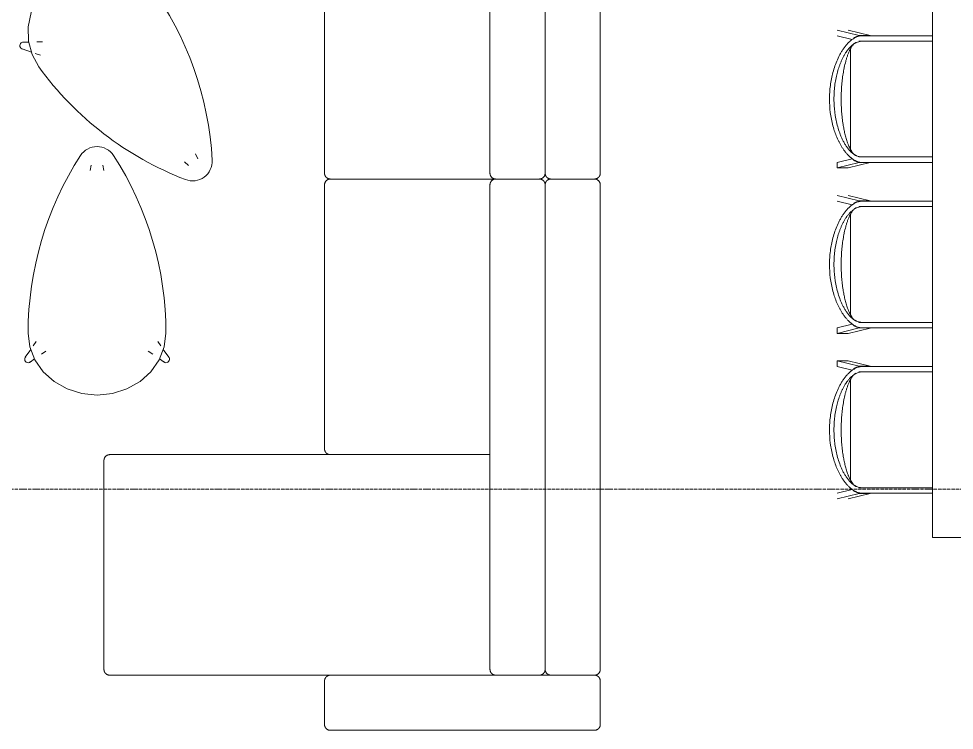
# Model space of a CAD drawing. Header units: millimetres. Extents: x -5016 to 63303, y -6019 to 98943.
# Drawn here: x 41391 to 44784, y 8025 to 10606 of the extents above; entities that cross this region are included whole.
import ezdxf

# ---------------------------------------------------------------- set-up
doc = ezdxf.new("R2010")
doc.units = ezdxf.units.MM
doc.linetypes.add('Осевая 12-2-2', pattern=[16, 12, -2, 0, -2])
for name, color, linetype, lineweight in [('I-FURN', 9, 'Continuous', 13), ('S-GRID', 8, 'Continuous', 13), ('АР_подложка', 8, 'Continuous', 13)]:
    doc.layers.add(name, color=color, linetype=linetype, lineweight=lineweight)

# ---------------------------------------------------------------- blocks, each defined once
blk = doc.blocks.new('INT Стол прямоугольный - INT Стол прямоугольный-1563841-Этаж 1 - Планировка')
at = {"layer": 'I-FURN'}
for p, q in [((1300, 400), (-1300, 400)), ((-1300, 400), (-1300, -400)), ((1300, -400), (1300, 400)), ((-1300, -400), (1300, -400))]:
    blk.add_line(p, q, dxfattribs=at)
blk = doc.blocks.new('INT Стул Wooden - INT Стул Wooden-1563847-Этаж 1 - Планировка')
at = {"layer": 'I-FURN'}
for p, q in [((-230, -160), (-230, 93.8)), ((-210, 93.8), (-210, -163.9)), ((210, -163.9), (210, 93.8)), ((230, 93.8), (230, -160)), ((-230.7, -132.8), (-250, -212.2)), ((-230.7, -132.8), (-230.5, -171.9)), ((230.5, -171.9), (230.7, -132.8)), ((250, -212.2), (230.7, -132.8)), ((-230, -160), (-230, -171.5)), ((-210, -173.4), (-210, -163.9)), ((210, -163.9), (210, -173.4)), ((230, -171.5), (230, -160)), ((-230.5, -171.9), (-250, -252.2)), ((-230, -252.2), (-216.7, -197.7)), ((-182.7, -203.4), (182.7, -203.4)), ((216.7, -197.7), (230, -252.2)), ((250, -252.2), (230.5, -171.9)), ((250, -212.2), (250, -252.2)), ((250, -252.2), (230, -252.2))]:
    blk.add_line(p, q, dxfattribs=at)
for points, knots in [([(230, -160), (229.8, -163.5), (228.9, -170.5), (226.5, -178.8), (224, -185.1), (220.7, -191.2), (216.7, -197.1), (212.9, -201.9), (210.7, -204.6), (207.3, -208.6), (202.9, -212.9), (197.7, -217.7), (192.3, -222.3), (185.3, -227.6), (176.5, -233.6), (167.4, -239.1), (158.1, -244.2), (145.4, -250.5), (128.9, -257.5), (107.7, -264.7), (85, -270.8), (53.1, -277), (20.4, -280.1), (-12.2, -280.1), (-36.7, -278.5), (-61, -275.4), (-85, -270.8), (-108.7, -264.4), (-131.8, -256.4), (-150.4, -248.2), (-164.8, -240.7), (-173.5, -235.5), (-180.2, -231.1), (-185.2, -227.6), (-190.1, -224), (-194.8, -220.2), (-199.3, -216.2), (-203.8, -212.1), (-208, -207.8), (-211.3, -204), (-213.8, -200.8), (-216.2, -197.6), (-219.2, -193.5), (-222.3, -188.3), (-224.9, -183), (-226.9, -177.5), (-229, -170), (-229.8, -164), (-230, -160)], [-1, -1, -1, -1, -0.980978, -0.961957, -0.952446, -0.942935, -0.923913, -0.914402, -0.909647, -0.904891, -0.88587, -0.876359, -0.866848, -0.847826, -0.828804, -0.809783, -0.790761, -0.771739, -0.733696, -0.695652, -0.652174, -0.608696, -0.521739, -0.478261, -0.434783, -0.391304, -0.347826, -0.304348, -0.26087, -0.217391, -0.195652, -0.173913, -0.163043, -0.152174, -0.141304, -0.130435, -0.119565, -0.108696, -0.097826, -0.086957, -0.081522, -0.076087, -0.065217, -0.054348, -0.043478, -0.032609, -0.021739, 0, 0, 0, 0]), ([(-210, -163.9), (-209.7, -167.5), (-208.5, -174.2), (-206, -181.3), (-203.9, -185.8), (-202.3, -188.7), (-199.1, -193.7), (-194.5, -199), (-190.4, -203.3), (-188, -205.7), (-184.2, -209.2), (-179.5, -213), (-174.6, -216.5), (-171.8, -218.5), (-167.5, -221.4), (-160.9, -225.5), (-151.7, -230.5), (-142.4, -235.1), (-132.7, -239.3), (-119.8, -244.3), (-103.2, -249.7), (-82.1, -255.1), (-59.6, -259.4), (-35.8, -262.3), (-12, -263.8), (20, -263.8), (59.7, -260.2), (98.7, -251.5), (125, -242.5), (139.6, -236.4), (148.5, -232.1), (155.5, -228.4), (160.7, -225.6), (165.8, -222.5), (170.7, -219.3), (175.6, -215.8), (180.4, -212.3), (184.2, -209.1), (187.1, -206.5), (189.2, -204.4), (191.3, -202.3), (194, -199.5), (197.3, -195.7), (200.3, -191.8), (202.4, -188.6), (203.8, -186.1), (205, -183.5), (206.5, -180), (208.6, -173.7), (209.6, -167.9), (210, -163.9)], [-1, -1, -1, -1, -0.979167, -0.958333, -0.953125, -0.947917, -0.9375, -0.916667, -0.90625, -0.901042, -0.895833, -0.875, -0.864583, -0.859375, -0.854167, -0.833333, -0.8125, -0.791667, -0.770833, -0.75, -0.708333, -0.666667, -0.619048, -0.571429, -0.52381, -0.47619, -0.380952, -0.285714, -0.238095, -0.214286, -0.190476, -0.178571, -0.166667, -0.154762, -0.142857, -0.130952, -0.119048, -0.107143, -0.10119, -0.095238, -0.089286, -0.083333, -0.071429, -0.059524, -0.053571, -0.047619, -0.041667, -0.035714, -0.02381, 0, 0, 0, 0]), ([(-230, -171.5), (-229.3, -175.1), (-227.8, -180.2), (-224.9, -186.5), (-222.7, -190.2), (-221.2, -192.4), (-220.6, -193.2), (-220.6, -193.3)], [-1, -1, -1, -1, -0.97916667, -0.96875, -0.95833333, -0.953125, -0.95238095, -0.95238095, -0.95238095, -0.95238095]), ([(-201.1, -190.4), (-201.7, -189.7), (-203.3, -187.7), (-204.7, -185.5), (-205.6, -183.9)], [-0.0431279, -0.0431279, -0.0431279, -0.0431279, -0.0375, -0.025, -0.025, -0.025, -0.025]), ([(198.1, -193.7), (197.8, -194), (195.5, -196.1), (190.4, -199.6), (184.5, -202.7), (181, -204.6), (179.8, -205.2), (177.9, -206.2), (173.7, -208.3), (168.4, -210.5), (163, -212.6), (157.7, -214.6), (150.8, -217), (142.5, -219.5), (134.2, -221.8), (125.8, -224), (117.3, -225.9), (106.1, -228.2), (90.2, -231), (69, -233.9), (46.2, -236), (23.1, -237.3), (0.1, -237.7), (-23.1, -237.3), (-46, -236), (-69.2, -233.9), (-88, -231.3), (-103.3, -228.7), (-118.5, -225.7), (-133.1, -222.2), (-146.1, -218.4), (-153.5, -216.1), (-158.9, -214.1), (-164.4, -212.1), (-169.7, -210), (-174.2, -208), (-177.2, -206.6), (-178.9, -205.7), (-180.1, -205.1), (-181.4, -204.4), (-183.1, -203.5), (-186.1, -201.9), (-190.4, -199.5), (-194.3, -196.9), (-196.9, -194.8), (-197.9, -193.9), (-198.2, -193.6)], [-0.9467731, -0.9467731, -0.9467731, -0.9467731, -0.94375, -0.925, -0.90625, -0.9015625, -0.8992187, -0.896875, -0.8875, -0.86875, -0.859375, -0.85, -0.83125, -0.8125, -0.79375, -0.775, -0.75625, -0.7375, -0.7, -0.65, -0.6, -0.55, -0.5, -0.45, -0.4, -0.35, -0.3, -0.275, -0.25, -0.2, -0.175, -0.1625, -0.15, -0.1375, -0.125, -0.1125, -0.10625, -0.103125, -0.1, -0.096875, -0.09375, -0.0875, -0.075, -0.0625, -0.05625, -0.053125, -0.053125, -0.053125, -0.053125]), ([(205.6, -183.8), (204.7, -185.4), (203.3, -187.7), (201.6, -189.8), (201.1, -190.4)], [-0.975298, -0.975298, -0.975298, -0.975298, -0.9625, -0.95685193, -0.95685193, -0.95685193, -0.95685193]), ([(220.6, -193.3), (221.1, -192.5), (222.3, -190.9), (224.3, -187.6), (227.4, -181.5), (229.2, -175.6), (230, -171.5)], [-0.04761905, -0.04761905, -0.04761905, -0.04761905, -0.04166667, -0.03571429, -0.02380952, 0, 0, 0, 0])]:
    blk.add_open_spline(points, degree=3, knots=knots, dxfattribs=at)
blk = doc.blocks.new('INT Стул Wooden - INT Стул Wooden-1563848-Этаж 1 - Планировка')
at = {"layer": 'I-FURN'}
for p, q in [((-250, 252.2), (-230.5, 171.9)), ((-216.7, 197.7), (-230, 252.2)), ((230, 252.2), (216.7, 197.7)), ((230, 252.2), (250, 252.2)), ((230.5, 171.9), (250, 252.2)), ((250, 252.2), (250, 212.2)), ((-250, 212.2), (-230.7, 132.8)), ((230.7, 132.8), (250, 212.2)), ((-230.5, 171.9), (-230.7, 132.8)), ((-230, 171.5), (-230, 160)), ((-210, 163.9), (-210, 173.4)), ((182.7, 203.4), (-182.7, 203.4)), ((210, 173.4), (210, 163.9)), ((230, 160), (230, 171.5)), ((230.7, 132.8), (230.5, 171.9)), ((-230, -93.8), (-230, 160)), ((-210, 163.9), (-210, -93.8)), ((210, -93.8), (210, 163.9)), ((230, 160), (230, -93.8))]:
    blk.add_line(p, q, dxfattribs=at)
for points, knots in [([(-230, 160), (-229.8, 163.5), (-228.9, 170.5), (-226.6, 178.7), (-224, 185), (-220.7, 191.2), (-216.7, 197.1), (-212.9, 201.9), (-210.7, 204.6), (-207.3, 208.6), (-202.9, 213), (-197.6, 217.7), (-192.3, 222.3), (-185.2, 227.7), (-176.4, 233.6), (-167.4, 239.2), (-158, 244.2), (-145.4, 250.5), (-128.9, 257.5), (-107.7, 264.7), (-85, 270.8), (-53.1, 277), (-20.4, 280.1), (12.3, 280.1), (36.7, 278.5), (61.1, 275.4), (93, 269.2), (124.4, 259.7), (150.4, 248.2), (164.8, 240.7), (173.5, 235.5), (180.3, 231), (185.3, 227.6), (190.1, 224), (194.8, 220.2), (199.4, 216.2), (203.8, 212), (208.1, 207.7), (211.3, 204), (213.8, 200.8), (216.2, 197.6), (219.2, 193.5), (222.3, 188.4), (224.9, 183.1), (226.9, 177.6), (228.9, 170), (229.8, 164.1), (230, 160)], [-1, -1, -1, -1, -0.980978, -0.961957, -0.952446, -0.942935, -0.923913, -0.914402, -0.909647, -0.904891, -0.88587, -0.876359, -0.866848, -0.847826, -0.828804, -0.809783, -0.790761, -0.771739, -0.733696, -0.695652, -0.652174, -0.608696, -0.521739, -0.478261, -0.434783, -0.391304, -0.347826, -0.26087, -0.217391, -0.195652, -0.173913, -0.163043, -0.152174, -0.141304, -0.130435, -0.119565, -0.108696, -0.097826, -0.086957, -0.081522, -0.076087, -0.065217, -0.054348, -0.043478, -0.032609, -0.021739, 0, 0, 0, 0]), ([(210, 163.9), (209.7, 167.4), (208.5, 174.2), (206.1, 181.3), (203.9, 185.8), (202.3, 188.7), (199.1, 193.7), (194.5, 199), (190.3, 203.3), (187.9, 205.7), (184.1, 209.2), (179.4, 213), (174.5, 216.6), (171.6, 218.6), (167.4, 221.5), (160.7, 225.6), (151.6, 230.6), (142.3, 235.1), (132.7, 239.3), (119.8, 244.3), (103.3, 249.7), (82.1, 255.1), (59.6, 259.4), (35.9, 262.3), (12, 263.8), (-12, 263.8), (-35.8, 262.3), (-59.6, 259.4), (-83.1, 255), (-106.1, 249), (-124.9, 242.5), (-139.6, 236.3), (-148.6, 232.1), (-155.6, 228.4), (-160.8, 225.5), (-165.9, 222.4), (-170.9, 219.2), (-175.7, 215.8), (-180.4, 212.2), (-184.3, 209.1), (-187.2, 206.4), (-189.2, 204.4), (-191.3, 202.3), (-194, 199.5), (-197.3, 195.8), (-200.3, 191.9), (-202.3, 188.6), (-203.7, 186.1), (-205, 183.6), (-206.4, 180.1), (-208.6, 173.8), (-209.6, 168), (-210, 163.9)], [-1, -1, -1, -1, -0.979167, -0.958333, -0.953125, -0.947917, -0.9375, -0.916667, -0.90625, -0.901042, -0.895833, -0.875, -0.864583, -0.859375, -0.854167, -0.833333, -0.8125, -0.791667, -0.770833, -0.75, -0.708333, -0.666667, -0.619048, -0.571429, -0.52381, -0.47619, -0.428571, -0.380952, -0.333333, -0.285714, -0.238095, -0.214286, -0.190476, -0.178571, -0.166667, -0.154762, -0.142857, -0.130952, -0.119048, -0.107143, -0.10119, -0.095238, -0.089286, -0.083333, -0.071429, -0.059524, -0.053571, -0.047619, -0.041667, -0.035714, -0.02381, 0, 0, 0, 0]), ([(-198.2, 193.6), (-197.9, 193.9), (-195.5, 196.1), (-190.4, 199.6), (-184.6, 202.7), (-181.1, 204.5), (-179.8, 205.2), (-177.9, 206.2), (-173.7, 208.3), (-168.4, 210.5), (-163, 212.6), (-157.6, 214.6), (-150.7, 217), (-142.4, 219.5), (-134.1, 221.9), (-125.8, 224), (-117.5, 225.8), (-106.2, 228.2), (-89.9, 231.1), (-69.2, 233.9), (-46, 236), (-23.1, 237.3), (0.1, 237.7), (23.1, 237.3), (46.2, 236), (69, 233.9), (92.1, 230.7), (110.8, 227.3), (125.8, 224), (137, 221.1), (146.2, 218.4), (153.6, 216), (159, 214.1), (164.4, 212.1), (169.7, 210), (174.1, 208), (177.1, 206.6), (178.8, 205.7), (180.1, 205.1), (181.3, 204.4), (183, 203.5), (186, 201.9), (190.3, 199.6), (194.3, 196.9), (196.8, 194.9), (197.8, 193.9), (198.2, 193.6)], [-0.9467413, -0.9467413, -0.9467413, -0.9467413, -0.94375, -0.925, -0.90625, -0.9015625, -0.8992187, -0.896875, -0.8875, -0.86875, -0.859375, -0.85, -0.83125, -0.8125, -0.79375, -0.775, -0.75625, -0.7375, -0.7, -0.65, -0.6, -0.55, -0.5, -0.45, -0.4, -0.35, -0.3, -0.25, -0.225, -0.2, -0.175, -0.1625, -0.15, -0.1375, -0.125, -0.1125, -0.10625, -0.103125, -0.1, -0.096875, -0.09375, -0.0875, -0.075, -0.0625, -0.05625, -0.053125, -0.053125, -0.053125, -0.053125]), ([(-220.6, 193.3), (-221.1, 192.5), (-222.3, 190.9), (-224.3, 187.6), (-226.5, 183.2), (-228.6, 177.6), (-229.6, 173.5), (-230, 171.5)], [-0.04761905, -0.04761905, -0.04761905, -0.04761905, -0.04166667, -0.03571429, -0.02380952, -0.01190476, 0, 0, 0, 0]), ([(-205.6, 183.9), (-204.7, 185.5), (-203.3, 187.7), (-201.7, 189.7), (-201.1, 190.4)], [-0.97502393, -0.97502393, -0.97502393, -0.97502393, -0.9625, -0.9568721, -0.9568721, -0.9568721, -0.9568721]), ([(201.1, 190.4), (201.6, 189.8), (203.2, 187.7), (204.7, 185.5), (205.6, 183.9)], [-0.04314807, -0.04314807, -0.04314807, -0.04314807, -0.0375, -0.025, -0.025, -0.025, -0.025]), ([(230, 171.5), (229.3, 175.1), (227.8, 180.2), (224.9, 186.5), (222.7, 190.2), (221.2, 192.4), (220.6, 193.2), (220.6, 193.3)], [-1, -1, -1, -1, -0.97916667, -0.96875, -0.95833333, -0.953125, -0.95238095, -0.95238095, -0.95238095, -0.95238095])]:
    blk.add_open_spline(points, degree=3, knots=knots, dxfattribs=at)
blk = doc.blocks.new('INT Стол дизайнерский 5 - INT Стол дизайнерский 5-1563849-Этаж 1 - Планировка')
at = {"layer": 'I-FURN'}
for p, q in [((-319, 226.7), (-330.3, 242.9)), ((-312.9, 260.3), (-284.1, 240.2)), ((-272, 231.9), (-255.7, 220.5)), ((-290.5, 185.7), (-301.9, 202)), ((364.5, 24.6), (384, 21.1)), ((364.5, -24.6), (384, -21.1)), ((-301.9, -202), (-290.5, -185.7)), ((-330.3, -242.9), (-319, -226.7)), ((-272, -231.9), (-255.7, -220.5)), ((-312.9, -260.3), (-284.1, -240.2))]:
    blk.add_line(p, q, dxfattribs=at)
at = {"layer": 'I-FURN', "flags": 128}
blk.add_lwpolyline([(-225, 250), (-275.1, 243.7), (-322.6, 225.2), (-365.3, 195.5), (-400.9, 155.9), (-427.7, 108.5), (-444.4, 55.6), (-450, 0), (-444.4, -55.6), (-427.7, -108.5), (-400.9, -155.9), (-365.3, -195.5), (-322.6, -225.2), (-275.1, -243.7), (-225, -250)], dxfattribs=at)
at = {"layer": 'I-FURN'}
for centre, radius, start, end in [((-320, 250), 12.5, 45, 180), ((-320, 250), 12.5, 180, 225), ((-225, -935.1), 1185.1, 57.1055, 90), ((379.8, 0), 71.5, 360, 57.1055), ((379.8, 0), 71.5, 302.8945, 360), ((-225, 935.1), 1185.1, 270, 302.8945), ((-320, -250), 12.5, 135, 180), ((-320, -250), 12.5, 180, 315)]:
    blk.add_arc(centre, radius, start, end, dxfattribs=at)
blk = doc.blocks.new('INT Диван угловой - INT Диван угловой-1563900-Этаж 1 - Планировка')
at = {"layer": 'I-FURN'}
for p, q in [((-900, 579), (-900, 421)), ((879, 600), (-879, 600)), ((900, 421), (900, 579)), ((1079, 600), (921, 600)), ((1100, -379), (1100, 579)), ((900, 421), (900, 379)), ((-900, 379), (-900, 221)), ((879, 400), (-879, 400)), ((900, 221), (900, 379)), ((-900, 221), (-900, -379)), ((900, 221), (900, -379)), ((-879, 200), (879, 200)), ((100, 200), (100, -1179)), ((100, -379), (100, 200)), ((-879, -400), (79, -400)), ((900, -1179), (900, -379)), ((921, -400), (1079, -400)), ((121, -1200), (879, -1200))]:
    blk.add_line(p, q, dxfattribs=at)
at = {"layer": 'I-FURN', "flags": 128}
for points in [[(-879, 600), (-879.8, 600), (-880.7, 599.9), (-881.5, 599.8), (-882.3, 599.7), (-883.2, 599.6), (-884, 599.4), (-884.8, 599.2), (-885.6, 598.9), (-886.4, 598.7), (-887.2, 598.3), (-887.9, 598), (-888.7, 597.6), (-889.4, 597.2), (-890.2, 596.8), (-890.9, 596.3), (-891.5, 595.8), (-892.2, 595.3), (-892.8, 594.8), (-893.5, 594.2), (-894.1, 593.6), (-894.6, 593), (-895.2, 592.4), (-895.7, 591.7), (-896.2, 591), (-896.7, 590.3), (-897.1, 589.6), (-897.5, 588.9), (-897.9, 588.1), (-898.3, 587.4), (-898.6, 586.6), (-898.9, 585.8), (-899.1, 585), (-899.3, 584.2), (-899.5, 583.4), (-899.7, 582.6), (-899.8, 581.7), (-899.9, 580.9), (-900, 580.1), (-900, 579.2), (-900, 579)], [(900, 579), (900, 579.8), (899.9, 580.7), (899.8, 581.5), (899.7, 582.3), (899.6, 583.2), (899.4, 584), (899.2, 584.8), (898.9, 585.6), (898.7, 586.4), (898.3, 587.2), (898, 587.9), (897.6, 588.7), (897.2, 589.4), (896.8, 590.2), (896.3, 590.9), (895.8, 591.5), (895.3, 592.2), (894.8, 592.8), (894.2, 593.5), (893.6, 594.1), (893, 594.6), (892.4, 595.2), (891.7, 595.7), (891, 596.2), (890.3, 596.7), (889.6, 597.1), (888.9, 597.5), (888.1, 597.9), (887.4, 598.3), (886.6, 598.6), (885.8, 598.9), (885, 599.1), (884.2, 599.3), (883.4, 599.5), (882.6, 599.7), (881.7, 599.8), (880.9, 599.9), (880.1, 600), (879.2, 600), (879, 600)], [(921, 600), (920.2, 600), (919.3, 599.9), (918.5, 599.8), (917.7, 599.7), (916.8, 599.6), (916, 599.4), (915.2, 599.2), (914.4, 598.9), (913.6, 598.7), (912.8, 598.3), (912.1, 598), (911.3, 597.6), (910.6, 597.2), (909.8, 596.8), (909.1, 596.3), (908.5, 595.8), (907.8, 595.3), (907.2, 594.8), (906.5, 594.2), (905.9, 593.6), (905.4, 593), (904.8, 592.4), (904.3, 591.7), (903.8, 591), (903.3, 590.3), (902.9, 589.6), (902.5, 588.9), (902.1, 588.1), (901.7, 587.4), (901.4, 586.6), (901.1, 585.8), (900.9, 585), (900.7, 584.2), (900.5, 583.4), (900.3, 582.6), (900.2, 581.7), (900.1, 580.9), (900, 580.1), (900, 579.2), (900, 579)], [(1100, 579), (1100, 579.8), (1099.9, 580.7), (1099.8, 581.5), (1099.7, 582.3), (1099.6, 583.2), (1099.4, 584), (1099.2, 584.8), (1098.9, 585.6), (1098.7, 586.4), (1098.3, 587.2), (1098, 587.9), (1097.6, 588.7), (1097.2, 589.4), (1096.8, 590.2), (1096.3, 590.9), (1095.8, 591.5), (1095.3, 592.2), (1094.8, 592.8), (1094.2, 593.5), (1093.6, 594.1), (1093, 594.6), (1092.4, 595.2), (1091.7, 595.7), (1091, 596.2), (1090.3, 596.7), (1089.6, 597.1), (1088.9, 597.5), (1088.1, 597.9), (1087.4, 598.3), (1086.6, 598.6), (1085.8, 598.9), (1085, 599.1), (1084.2, 599.3), (1083.4, 599.5), (1082.6, 599.7), (1081.7, 599.8), (1080.9, 599.9), (1080.1, 600), (1079.2, 600), (1079, 600)], [(-900, 421), (-900, 420.2), (-899.9, 419.3), (-899.8, 418.5), (-899.7, 417.7), (-899.6, 416.8), (-899.4, 416), (-899.2, 415.2), (-898.9, 414.4), (-898.7, 413.6), (-898.3, 412.8), (-898, 412.1), (-897.6, 411.3), (-897.2, 410.6), (-896.8, 409.8), (-896.3, 409.1), (-895.8, 408.5), (-895.3, 407.8), (-894.8, 407.2), (-894.2, 406.5), (-893.6, 405.9), (-893, 405.4), (-892.4, 404.8), (-891.7, 404.3), (-891, 403.8), (-890.3, 403.3), (-889.6, 402.9), (-888.9, 402.5), (-888.1, 402.1), (-887.4, 401.7), (-886.6, 401.4), (-885.8, 401.1), (-885, 400.9), (-884.2, 400.7), (-883.4, 400.5), (-882.6, 400.3), (-881.7, 400.2), (-880.9, 400.1), (-880.1, 400), (-879.2, 400), (-879, 400)], [(879, 400), (879.8, 400), (880.7, 400.1), (881.5, 400.2), (882.3, 400.3), (883.2, 400.4), (884, 400.6), (884.8, 400.8), (885.6, 401.1), (886.4, 401.3), (887.2, 401.7), (887.9, 402), (888.7, 402.4), (889.4, 402.8), (890.2, 403.2), (890.9, 403.7), (891.5, 404.2), (892.2, 404.7), (892.8, 405.2), (893.5, 405.8), (894.1, 406.4), (894.6, 407), (895.2, 407.6), (895.7, 408.3), (896.2, 409), (896.7, 409.7), (897.1, 410.4), (897.5, 411.1), (897.9, 411.9), (898.3, 412.6), (898.6, 413.4), (898.9, 414.2), (899.1, 415), (899.3, 415.8), (899.5, 416.6), (899.7, 417.4), (899.8, 418.3), (899.9, 419.1), (900, 419.9), (900, 420.8), (900, 421)], [(-879, 400), (-879.8, 400), (-880.7, 399.9), (-881.5, 399.8), (-882.3, 399.7), (-883.2, 399.6), (-884, 399.4), (-884.8, 399.2), (-885.6, 398.9), (-886.4, 398.7), (-887.2, 398.3), (-887.9, 398), (-888.7, 397.6), (-889.4, 397.2), (-890.2, 396.8), (-890.9, 396.3), (-891.5, 395.8), (-892.2, 395.3), (-892.8, 394.8), (-893.5, 394.2), (-894.1, 393.6), (-894.6, 393), (-895.2, 392.4), (-895.7, 391.7), (-896.2, 391), (-896.7, 390.3), (-897.1, 389.6), (-897.5, 388.9), (-897.9, 388.1), (-898.3, 387.4), (-898.6, 386.6), (-898.9, 385.8), (-899.1, 385), (-899.3, 384.2), (-899.5, 383.4), (-899.7, 382.6), (-899.8, 381.7), (-899.9, 380.9), (-900, 380.1), (-900, 379.2), (-900, 379)], [(-879, 400), (-879.8, 400), (-880.7, 399.9), (-881.5, 399.8), (-882.3, 399.7), (-883.2, 399.6), (-884, 399.4), (-884.8, 399.2), (-885.6, 398.9), (-886.4, 398.7), (-887.2, 398.3), (-887.9, 398), (-888.7, 397.6), (-889.4, 397.2), (-890.2, 396.8), (-890.9, 396.3), (-891.5, 395.8), (-892.2, 395.3), (-892.8, 394.8), (-893.5, 394.2), (-894.1, 393.6), (-894.6, 393), (-895.2, 392.4), (-895.7, 391.7), (-896.2, 391), (-896.7, 390.3), (-897.1, 389.6), (-897.5, 388.9), (-897.9, 388.1), (-898.3, 387.4), (-898.6, 386.6), (-898.9, 385.8), (-899.1, 385), (-899.3, 384.2), (-899.5, 383.4), (-899.7, 382.6), (-899.8, 381.7), (-899.9, 380.9), (-900, 380.1), (-900, 379.2), (-900, 379)], [(-879, 400), (-879.8, 400), (-880.7, 399.9), (-881.5, 399.8), (-882.3, 399.7), (-883.2, 399.6), (-884, 399.4), (-884.8, 399.2), (-885.6, 398.9), (-886.4, 398.7), (-887.2, 398.3), (-887.9, 398), (-888.7, 397.6), (-889.4, 397.2), (-890.2, 396.8), (-890.9, 396.3), (-891.5, 395.8), (-892.2, 395.3), (-892.8, 394.8), (-893.5, 394.2), (-894.1, 393.6), (-894.6, 393), (-895.2, 392.4), (-895.7, 391.7), (-896.2, 391), (-896.7, 390.3), (-897.1, 389.6), (-897.5, 388.9), (-897.9, 388.1), (-898.3, 387.4), (-898.6, 386.6), (-898.9, 385.8), (-899.1, 385), (-899.3, 384.2), (-899.5, 383.4), (-899.7, 382.6), (-899.8, 381.7), (-899.9, 380.9), (-900, 380.1), (-900, 379.2), (-900, 379)], [(900, 379), (900, 379.8), (899.9, 380.7), (899.8, 381.5), (899.7, 382.3), (899.6, 383.2), (899.4, 384), (899.2, 384.8), (898.9, 385.6), (898.7, 386.4), (898.3, 387.2), (898, 387.9), (897.6, 388.7), (897.2, 389.4), (896.8, 390.2), (896.3, 390.9), (895.8, 391.5), (895.3, 392.2), (894.8, 392.8), (894.2, 393.5), (893.6, 394.1), (893, 394.6), (892.4, 395.2), (891.7, 395.7), (891, 396.2), (890.3, 396.7), (889.6, 397.1), (888.9, 397.5), (888.1, 397.9), (887.4, 398.3), (886.6, 398.6), (885.8, 398.9), (885, 399.1), (884.2, 399.3), (883.4, 399.5), (882.6, 399.7), (881.7, 399.8), (880.9, 399.9), (880.1, 400), (879.2, 400), (879, 400)], [(900, 379), (900, 379.8), (899.9, 380.7), (899.8, 381.5), (899.7, 382.3), (899.6, 383.2), (899.4, 384), (899.2, 384.8), (898.9, 385.6), (898.7, 386.4), (898.3, 387.2), (898, 387.9), (897.6, 388.7), (897.2, 389.4), (896.8, 390.2), (896.3, 390.9), (895.8, 391.5), (895.3, 392.2), (894.8, 392.8), (894.2, 393.5), (893.6, 394.1), (893, 394.6), (892.4, 395.2), (891.7, 395.7), (891, 396.2), (890.3, 396.7), (889.6, 397.1), (888.9, 397.5), (888.1, 397.9), (887.4, 398.3), (886.6, 398.6), (885.8, 398.9), (885, 399.1), (884.2, 399.3), (883.4, 399.5), (882.6, 399.7), (881.7, 399.8), (880.9, 399.9), (880.1, 400), (879.2, 400), (879, 400)], [(900, 379), (900, 379.8), (899.9, 380.7), (899.8, 381.5), (899.7, 382.3), (899.6, 383.2), (899.4, 384), (899.2, 384.8), (898.9, 385.6), (898.7, 386.4), (898.3, 387.2), (898, 387.9), (897.6, 388.7), (897.2, 389.4), (896.8, 390.2), (896.3, 390.9), (895.8, 391.5), (895.3, 392.2), (894.8, 392.8), (894.2, 393.5), (893.6, 394.1), (893, 394.6), (892.4, 395.2), (891.7, 395.7), (891, 396.2), (890.3, 396.7), (889.6, 397.1), (888.9, 397.5), (888.1, 397.9), (887.4, 398.3), (886.6, 398.6), (885.8, 398.9), (885, 399.1), (884.2, 399.3), (883.4, 399.5), (882.6, 399.7), (881.7, 399.8), (880.9, 399.9), (880.1, 400), (879.2, 400), (879, 400)], [(-900, 221), (-900, 220.2), (-899.9, 219.3), (-899.8, 218.5), (-899.7, 217.7), (-899.6, 216.8), (-899.4, 216), (-899.2, 215.2), (-898.9, 214.4), (-898.7, 213.6), (-898.3, 212.8), (-898, 212.1), (-897.6, 211.3), (-897.2, 210.6), (-896.8, 209.8), (-896.3, 209.1), (-895.8, 208.5), (-895.3, 207.8), (-894.8, 207.2), (-894.2, 206.5), (-893.6, 205.9), (-893, 205.4), (-892.4, 204.8), (-891.7, 204.3), (-891, 203.8), (-890.3, 203.3), (-889.6, 202.9), (-888.9, 202.5), (-888.1, 202.1), (-887.4, 201.7), (-886.6, 201.4), (-885.8, 201.1), (-885, 200.9), (-884.2, 200.7), (-883.4, 200.5), (-882.6, 200.3), (-881.7, 200.2), (-880.9, 200.1), (-880.1, 200), (-879.2, 200), (-879, 200)], [(879, 200), (879.8, 200), (880.7, 200.1), (881.5, 200.2), (882.3, 200.3), (883.2, 200.4), (884, 200.6), (884.8, 200.8), (885.6, 201.1), (886.4, 201.3), (887.2, 201.7), (887.9, 202), (888.7, 202.4), (889.4, 202.8), (890.2, 203.2), (890.9, 203.7), (891.5, 204.2), (892.2, 204.7), (892.8, 205.2), (893.5, 205.8), (894.1, 206.4), (894.6, 207), (895.2, 207.6), (895.7, 208.3), (896.2, 209), (896.7, 209.7), (897.1, 210.4), (897.5, 211.1), (897.9, 211.9), (898.3, 212.6), (898.6, 213.4), (898.9, 214.2), (899.1, 215), (899.3, 215.8), (899.5, 216.6), (899.7, 217.4), (899.8, 218.3), (899.9, 219.1), (900, 219.9), (900, 220.8), (900, 221)], [(-900, -379), (-900, -379.8), (-899.9, -380.7), (-899.8, -381.5), (-899.7, -382.3), (-899.6, -383.2), (-899.4, -384), (-899.2, -384.8), (-898.9, -385.6), (-898.7, -386.4), (-898.3, -387.2), (-898, -387.9), (-897.6, -388.7), (-897.2, -389.4), (-896.8, -390.2), (-896.3, -390.9), (-895.8, -391.5), (-895.3, -392.2), (-894.8, -392.8), (-894.2, -393.5), (-893.6, -394.1), (-893, -394.6), (-892.4, -395.2), (-891.7, -395.7), (-891, -396.2), (-890.3, -396.7), (-889.6, -397.1), (-888.9, -397.5), (-888.1, -397.9), (-887.4, -398.3), (-886.6, -398.6), (-885.8, -398.9), (-885, -399.1), (-884.2, -399.3), (-883.4, -399.5), (-882.6, -399.7), (-881.7, -399.8), (-880.9, -399.9), (-880.1, -400), (-879.2, -400), (-879, -400)], [(-900, -379), (-900, -379.8), (-899.9, -380.7), (-899.8, -381.5), (-899.7, -382.3), (-899.6, -383.2), (-899.4, -384), (-899.2, -384.8), (-898.9, -385.6), (-898.7, -386.4), (-898.3, -387.2), (-898, -387.9), (-897.6, -388.7), (-897.2, -389.4), (-896.8, -390.2), (-896.3, -390.9), (-895.8, -391.5), (-895.3, -392.2), (-894.8, -392.8), (-894.2, -393.5), (-893.6, -394.1), (-893, -394.6), (-892.4, -395.2), (-891.7, -395.7), (-891, -396.2), (-890.3, -396.7), (-889.6, -397.1), (-888.9, -397.5), (-888.1, -397.9), (-887.4, -398.3), (-886.6, -398.6), (-885.8, -398.9), (-885, -399.1), (-884.2, -399.3), (-883.4, -399.5), (-882.6, -399.7), (-881.7, -399.8), (-880.9, -399.9), (-880.1, -400), (-879.2, -400), (-879, -400)], [(79, -400), (79.8, -400), (80.7, -399.9), (81.5, -399.8), (82.3, -399.7), (83.2, -399.6), (84, -399.4), (84.8, -399.2), (85.6, -398.9), (86.4, -398.7), (87.2, -398.3), (87.9, -398), (88.7, -397.6), (89.4, -397.2), (90.2, -396.8), (90.9, -396.3), (91.5, -395.8), (92.2, -395.3), (92.8, -394.8), (93.5, -394.2), (94.1, -393.6), (94.6, -393), (95.2, -392.4), (95.7, -391.7), (96.2, -391), (96.7, -390.3), (97.1, -389.6), (97.5, -388.9), (97.9, -388.1), (98.3, -387.4), (98.6, -386.6), (98.9, -385.8), (99.1, -385), (99.3, -384.2), (99.5, -383.4), (99.7, -382.6), (99.8, -381.7), (99.9, -380.9), (100, -380.1), (100, -379.2), (100, -379)], [(79, -400), (79.8, -400), (80.7, -399.9), (81.5, -399.8), (82.3, -399.7), (83.2, -399.6), (84, -399.4), (84.8, -399.2), (85.6, -398.9), (86.4, -398.7), (87.2, -398.3), (87.9, -398), (88.7, -397.6), (89.4, -397.2), (90.2, -396.8), (90.9, -396.3), (91.5, -395.8), (92.2, -395.3), (92.8, -394.8), (93.5, -394.2), (94.1, -393.6), (94.6, -393), (95.2, -392.4), (95.7, -391.7), (96.2, -391), (96.7, -390.3), (97.1, -389.6), (97.5, -388.9), (97.9, -388.1), (98.3, -387.4), (98.6, -386.6), (98.9, -385.8), (99.1, -385), (99.3, -384.2), (99.5, -383.4), (99.7, -382.6), (99.8, -381.7), (99.9, -380.9), (100, -380.1), (100, -379.2)], [(900, -379), (900, -379.8), (900.1, -380.7), (900.2, -381.5), (900.3, -382.3), (900.4, -383.2), (900.6, -384), (900.8, -384.8), (901.1, -385.6), (901.3, -386.4), (901.7, -387.2), (902, -387.9), (902.4, -388.7), (902.8, -389.4), (903.2, -390.2), (903.7, -390.9), (904.2, -391.5), (904.7, -392.2), (905.2, -392.8), (905.8, -393.5), (906.4, -394.1), (907, -394.6), (907.6, -395.2), (908.3, -395.7), (909, -396.2), (909.7, -396.7), (910.4, -397.1), (911.1, -397.5), (911.9, -397.9), (912.6, -398.3), (913.4, -398.6), (914.2, -398.9), (915, -399.1), (915.8, -399.3), (916.6, -399.5), (917.4, -399.7), (918.3, -399.8), (919.1, -399.9), (919.9, -400), (920.8, -400), (921, -400)], [(1079, -400), (1079.8, -400), (1080.7, -399.9), (1081.5, -399.8), (1082.3, -399.7), (1083.2, -399.6), (1084, -399.4), (1084.8, -399.2), (1085.6, -398.9), (1086.4, -398.7), (1087.2, -398.3), (1087.9, -398), (1088.7, -397.6), (1089.4, -397.2), (1090.2, -396.8), (1090.9, -396.3), (1091.5, -395.8), (1092.2, -395.3), (1092.8, -394.8), (1093.5, -394.2), (1094.1, -393.6), (1094.6, -393), (1095.2, -392.4), (1095.7, -391.7), (1096.2, -391), (1096.7, -390.3), (1097.1, -389.6), (1097.5, -388.9), (1097.9, -388.1), (1098.3, -387.4), (1098.6, -386.6), (1098.9, -385.8), (1099.1, -385), (1099.3, -384.2), (1099.5, -383.4), (1099.7, -382.6), (1099.8, -381.7), (1099.9, -380.9), (1100, -380.1), (1100, -379.2), (1100, -379)], [(100, -1179), (100, -1179.8), (100.1, -1180.7), (100.2, -1181.5), (100.3, -1182.3), (100.4, -1183.2), (100.6, -1184), (100.8, -1184.8), (101.1, -1185.6), (101.3, -1186.4), (101.7, -1187.2), (102, -1187.9), (102.4, -1188.7), (102.8, -1189.4), (103.2, -1190.2), (103.7, -1190.9), (104.2, -1191.5), (104.7, -1192.2), (105.2, -1192.8), (105.8, -1193.5), (106.4, -1194.1), (107, -1194.6), (107.6, -1195.2), (108.3, -1195.7), (109, -1196.2), (109.7, -1196.7), (110.4, -1197.1), (111.1, -1197.5), (111.9, -1197.9), (112.6, -1198.3), (113.4, -1198.6), (114.2, -1198.9), (115, -1199.1), (115.8, -1199.3), (116.6, -1199.5), (117.4, -1199.7), (118.3, -1199.8), (119.1, -1199.9), (119.9, -1200), (120.8, -1200), (121, -1200)], [(100, -1179), (100, -1179.8), (100.1, -1180.7), (100.2, -1181.5), (100.3, -1182.3), (100.4, -1183.2), (100.6, -1184), (100.8, -1184.8), (101.1, -1185.6), (101.3, -1186.4), (101.7, -1187.2), (102, -1187.9), (102.4, -1188.7), (102.8, -1189.4), (103.2, -1190.2), (103.7, -1190.9), (104.2, -1191.5), (104.7, -1192.2), (105.2, -1192.8), (105.8, -1193.5), (106.4, -1194.1), (107, -1194.6), (107.6, -1195.2), (108.3, -1195.7), (109, -1196.2), (109.7, -1196.7), (110.4, -1197.1), (111.1, -1197.5), (111.9, -1197.9), (112.6, -1198.3), (113.4, -1198.6), (114.2, -1198.9), (115, -1199.1), (115.8, -1199.3), (116.6, -1199.5), (117.4, -1199.7), (118.3, -1199.8), (119.1, -1199.9), (119.9, -1200), (120.8, -1200), (121, -1200)], [(879, -1200), (879.8, -1200), (880.7, -1199.9), (881.5, -1199.8), (882.3, -1199.7), (883.2, -1199.6), (884, -1199.4), (884.8, -1199.2), (885.6, -1198.9), (886.4, -1198.7), (887.2, -1198.3), (887.9, -1198), (888.7, -1197.6), (889.4, -1197.2), (890.2, -1196.8), (890.9, -1196.3), (891.5, -1195.8), (892.2, -1195.3), (892.8, -1194.8), (893.5, -1194.2), (894.1, -1193.6), (894.6, -1193), (895.2, -1192.4), (895.7, -1191.7), (896.2, -1191), (896.7, -1190.3), (897.1, -1189.6), (897.5, -1188.9), (897.9, -1188.1), (898.3, -1187.4), (898.6, -1186.6), (898.9, -1185.8), (899.1, -1185), (899.3, -1184.2), (899.5, -1183.4), (899.7, -1182.6), (899.8, -1181.7), (899.9, -1180.9), (900, -1180.1), (900, -1179.2), (900, -1179)], [(879, -1200), (879.8, -1200), (880.7, -1199.9), (881.5, -1199.8), (882.3, -1199.7), (883.2, -1199.6), (884, -1199.4), (884.8, -1199.2), (885.6, -1198.9), (886.4, -1198.7), (887.2, -1198.3), (887.9, -1198), (888.7, -1197.6), (889.4, -1197.2), (890.2, -1196.8), (890.9, -1196.3), (891.5, -1195.8), (892.2, -1195.3), (892.8, -1194.8), (893.5, -1194.2), (894.1, -1193.6), (894.6, -1193), (895.2, -1192.4), (895.7, -1191.7), (896.2, -1191), (896.7, -1190.3), (897.1, -1189.6), (897.5, -1188.9), (897.9, -1188.1), (898.3, -1187.4), (898.6, -1186.6), (898.9, -1185.8), (899.1, -1185), (899.3, -1184.2), (899.5, -1183.4), (899.7, -1182.6), (899.8, -1181.7), (899.9, -1180.9), (900, -1180.1), (900, -1179.2), (900, -1179)]]:
    blk.add_lwpolyline(points, dxfattribs=at)
blk = doc.blocks.new('INT Диван угловой - INT Диван угловой-1563918-Этаж 1 - Планировка')
at = {"layer": 'I-FURN'}
for p, q in [((879, 1200), (121, 1200)), ((100, 1179), (100, -200)), ((900, 379), (900, 1179)), ((-900, 379), (-900, -221)), ((79, 400), (-879, 400)), ((100, -200), (100, 379)), ((900, 379), (900, -221)), ((1079, 400), (921, 400)), ((1100, -579), (1100, 379)), ((879, -200), (-879, -200)), ((-900, -221), (-900, -379)), ((900, -379), (900, -221)), ((-879, -400), (879, -400)), ((900, -379), (900, -421)), ((-900, -421), (-900, -579)), ((900, -579), (900, -421)), ((-879, -600), (879, -600)), ((921, -600), (1079, -600))]:
    blk.add_line(p, q, dxfattribs=at)
at = {"layer": 'I-FURN', "flags": 128}
for points in [[(121, 1200), (120.2, 1200), (119.3, 1199.9), (118.5, 1199.8), (117.7, 1199.7), (116.8, 1199.6), (116, 1199.4), (115.2, 1199.2), (114.4, 1198.9), (113.6, 1198.7), (112.8, 1198.3), (112.1, 1198), (111.3, 1197.6), (110.6, 1197.2), (109.8, 1196.8), (109.1, 1196.3), (108.5, 1195.8), (107.8, 1195.3), (107.2, 1194.8), (106.5, 1194.2), (105.9, 1193.6), (105.4, 1193), (104.8, 1192.4), (104.3, 1191.7), (103.8, 1191), (103.3, 1190.3), (102.9, 1189.6), (102.5, 1188.9), (102.1, 1188.1), (101.7, 1187.4), (101.4, 1186.6), (101.1, 1185.8), (100.9, 1185), (100.7, 1184.2), (100.5, 1183.4), (100.3, 1182.6), (100.2, 1181.7), (100.1, 1180.9), (100, 1180.1), (100, 1179.2), (100, 1179)], [(121, 1200), (120.2, 1200), (119.3, 1199.9), (118.5, 1199.8), (117.7, 1199.7), (116.8, 1199.6), (116, 1199.4), (115.2, 1199.2), (114.4, 1198.9), (113.6, 1198.7), (112.8, 1198.3), (112.1, 1198), (111.3, 1197.6), (110.6, 1197.2), (109.8, 1196.8), (109.1, 1196.3), (108.5, 1195.8), (107.8, 1195.3), (107.2, 1194.8), (106.5, 1194.2), (105.9, 1193.6), (105.4, 1193), (104.8, 1192.4), (104.3, 1191.7), (103.8, 1191), (103.3, 1190.3), (102.9, 1189.6), (102.5, 1188.9), (102.1, 1188.1), (101.7, 1187.4), (101.4, 1186.6), (101.1, 1185.8), (100.9, 1185), (100.7, 1184.2), (100.5, 1183.4), (100.3, 1182.6), (100.2, 1181.7), (100.1, 1180.9), (100, 1180.1), (100, 1179.2), (100, 1179)], [(900, 1179), (900, 1179.8), (899.9, 1180.7), (899.8, 1181.5), (899.7, 1182.3), (899.6, 1183.2), (899.4, 1184), (899.2, 1184.8), (898.9, 1185.6), (898.7, 1186.4), (898.3, 1187.2), (898, 1187.9), (897.6, 1188.7), (897.2, 1189.4), (896.8, 1190.2), (896.3, 1190.9), (895.8, 1191.5), (895.3, 1192.2), (894.8, 1192.8), (894.2, 1193.5), (893.6, 1194.1), (893, 1194.6), (892.4, 1195.2), (891.7, 1195.7), (891, 1196.2), (890.3, 1196.7), (889.6, 1197.1), (888.9, 1197.5), (888.1, 1197.9), (887.4, 1198.3), (886.6, 1198.6), (885.8, 1198.9), (885, 1199.1), (884.2, 1199.3), (883.4, 1199.5), (882.6, 1199.7), (881.7, 1199.8), (880.9, 1199.9), (880.1, 1200), (879.2, 1200), (879, 1200)], [(900, 1179), (900, 1179.8), (899.9, 1180.7), (899.8, 1181.5), (899.7, 1182.3), (899.6, 1183.2), (899.4, 1184), (899.2, 1184.8), (898.9, 1185.6), (898.7, 1186.4), (898.3, 1187.2), (898, 1187.9), (897.6, 1188.7), (897.2, 1189.4), (896.8, 1190.2), (896.3, 1190.9), (895.8, 1191.5), (895.3, 1192.2), (894.8, 1192.8), (894.2, 1193.5), (893.6, 1194.1), (893, 1194.6), (892.4, 1195.2), (891.7, 1195.7), (891, 1196.2), (890.3, 1196.7), (889.6, 1197.1), (888.9, 1197.5), (888.1, 1197.9), (887.4, 1198.3), (886.6, 1198.6), (885.8, 1198.9), (885, 1199.1), (884.2, 1199.3), (883.4, 1199.5), (882.6, 1199.7), (881.7, 1199.8), (880.9, 1199.9), (880.1, 1200), (879.2, 1200), (879, 1200)], [(-879, 400), (-879.8, 400), (-880.7, 399.9), (-881.5, 399.8), (-882.3, 399.7), (-883.2, 399.6), (-884, 399.4), (-884.8, 399.2), (-885.6, 398.9), (-886.4, 398.7), (-887.2, 398.3), (-887.9, 398), (-888.7, 397.6), (-889.4, 397.2), (-890.2, 396.8), (-890.9, 396.3), (-891.5, 395.8), (-892.2, 395.3), (-892.8, 394.8), (-893.5, 394.2), (-894.1, 393.6), (-894.6, 393), (-895.2, 392.4), (-895.7, 391.7), (-896.2, 391), (-896.7, 390.3), (-897.1, 389.6), (-897.5, 388.9), (-897.9, 388.1), (-898.3, 387.4), (-898.6, 386.6), (-898.9, 385.8), (-899.1, 385), (-899.3, 384.2), (-899.5, 383.4), (-899.7, 382.6), (-899.8, 381.7), (-899.9, 380.9), (-900, 380.1), (-900, 379.2), (-900, 379)], [(-879, 400), (-879.8, 400), (-880.7, 399.9), (-881.5, 399.8), (-882.3, 399.7), (-883.2, 399.6), (-884, 399.4), (-884.8, 399.2), (-885.6, 398.9), (-886.4, 398.7), (-887.2, 398.3), (-887.9, 398), (-888.7, 397.6), (-889.4, 397.2), (-890.2, 396.8), (-890.9, 396.3), (-891.5, 395.8), (-892.2, 395.3), (-892.8, 394.8), (-893.5, 394.2), (-894.1, 393.6), (-894.6, 393), (-895.2, 392.4), (-895.7, 391.7), (-896.2, 391), (-896.7, 390.3), (-897.1, 389.6), (-897.5, 388.9), (-897.9, 388.1), (-898.3, 387.4), (-898.6, 386.6), (-898.9, 385.8), (-899.1, 385), (-899.3, 384.2), (-899.5, 383.4), (-899.7, 382.6), (-899.8, 381.7), (-899.9, 380.9), (-900, 380.1), (-900, 379.2), (-900, 379)], [(100, 379), (100, 379.8), (99.9, 380.7), (99.8, 381.5), (99.7, 382.3), (99.6, 383.2), (99.4, 384), (99.2, 384.8), (98.9, 385.6), (98.7, 386.4), (98.3, 387.2), (98, 387.9), (97.6, 388.7), (97.2, 389.4), (96.8, 390.2), (96.3, 390.9), (95.8, 391.5), (95.3, 392.2), (94.8, 392.8), (94.2, 393.5), (93.6, 394.1), (93, 394.6), (92.4, 395.2), (91.7, 395.7), (91, 396.2), (90.3, 396.7), (89.6, 397.1), (88.9, 397.5), (88.1, 397.9), (87.4, 398.3), (86.6, 398.6), (85.8, 398.9), (85, 399.1), (84.2, 399.3), (83.4, 399.5), (82.6, 399.7), (81.7, 399.8), (80.9, 399.9), (80.1, 400), (79.2, 400), (79, 400)], [(100, 379), (100, 379.8), (99.9, 380.7), (99.8, 381.5), (99.7, 382.3), (99.6, 383.2), (99.4, 384), (99.2, 384.8), (98.9, 385.6), (98.7, 386.4), (98.3, 387.2), (98, 387.9), (97.6, 388.7), (97.2, 389.4), (96.8, 390.2), (96.3, 390.9), (95.8, 391.5), (95.3, 392.2), (94.8, 392.8), (94.2, 393.5), (93.6, 394.1), (93, 394.6), (92.4, 395.2), (91.7, 395.7), (91, 396.2), (90.3, 396.7), (89.6, 397.1), (88.9, 397.5), (88.1, 397.9), (87.4, 398.3), (86.6, 398.6), (85.8, 398.9), (85, 399.1), (84.2, 399.3), (83.4, 399.5), (82.6, 399.7), (81.7, 399.8), (80.9, 399.9), (80.1, 400), (79.2, 400), (79, 400)], [(921, 400), (920.2, 400), (919.3, 399.9), (918.5, 399.8), (917.7, 399.7), (916.8, 399.6), (916, 399.4), (915.2, 399.2), (914.4, 398.9), (913.6, 398.7), (912.8, 398.3), (912.1, 398), (911.3, 397.6), (910.6, 397.2), (909.8, 396.8), (909.1, 396.3), (908.5, 395.8), (907.8, 395.3), (907.2, 394.8), (906.5, 394.2), (905.9, 393.6), (905.4, 393), (904.8, 392.4), (904.3, 391.7), (903.8, 391), (903.3, 390.3), (902.9, 389.6), (902.5, 388.9), (902.1, 388.1), (901.7, 387.4), (901.4, 386.6), (901.1, 385.8), (900.9, 385), (900.7, 384.2), (900.5, 383.4), (900.3, 382.6), (900.2, 381.7), (900.1, 380.9), (900, 380.1), (900, 379.2), (900, 379)], [(1100, 379), (1100, 379.8), (1099.9, 380.7), (1099.8, 381.5), (1099.7, 382.3), (1099.6, 383.2), (1099.4, 384), (1099.2, 384.8), (1098.9, 385.6), (1098.7, 386.4), (1098.3, 387.2), (1098, 387.9), (1097.6, 388.7), (1097.2, 389.4), (1096.8, 390.2), (1096.3, 390.9), (1095.8, 391.5), (1095.3, 392.2), (1094.8, 392.8), (1094.2, 393.5), (1093.6, 394.1), (1093, 394.6), (1092.4, 395.2), (1091.7, 395.7), (1091, 396.2), (1090.3, 396.7), (1089.6, 397.1), (1088.9, 397.5), (1088.1, 397.9), (1087.4, 398.3), (1086.6, 398.6), (1085.8, 398.9), (1085, 399.1), (1084.2, 399.3), (1083.4, 399.5), (1082.6, 399.7), (1081.7, 399.8), (1080.9, 399.9), (1080.1, 400), (1079.2, 400), (1079, 400)], [(-879, -200), (-879.8, -200), (-880.7, -200.1), (-881.5, -200.2), (-882.3, -200.3), (-883.2, -200.4), (-884, -200.6), (-884.8, -200.8), (-885.6, -201.1), (-886.4, -201.3), (-887.2, -201.7), (-887.9, -202), (-888.7, -202.4), (-889.4, -202.8), (-890.2, -203.2), (-890.9, -203.7), (-891.5, -204.2), (-892.2, -204.7), (-892.8, -205.2), (-893.5, -205.8), (-894.1, -206.4), (-894.6, -207), (-895.2, -207.6), (-895.7, -208.3), (-896.2, -209), (-896.7, -209.7), (-897.1, -210.4), (-897.5, -211.1), (-897.9, -211.9), (-898.3, -212.6), (-898.6, -213.4), (-898.9, -214.2), (-899.1, -215), (-899.3, -215.8), (-899.5, -216.6), (-899.7, -217.4), (-899.8, -218.3), (-899.9, -219.1), (-900, -219.9), (-900, -220.8), (-900, -221)], [(900, -221), (900, -220.2), (899.9, -219.3), (899.8, -218.5), (899.7, -217.7), (899.6, -216.8), (899.4, -216), (899.2, -215.2), (898.9, -214.4), (898.7, -213.6), (898.3, -212.8), (898, -212.1), (897.6, -211.3), (897.2, -210.6), (896.8, -209.8), (896.3, -209.1), (895.8, -208.5), (895.3, -207.8), (894.8, -207.2), (894.2, -206.5), (893.6, -205.9), (893, -205.4), (892.4, -204.8), (891.7, -204.3), (891, -203.8), (890.3, -203.3), (889.6, -202.9), (888.9, -202.5), (888.1, -202.1), (887.4, -201.7), (886.6, -201.4), (885.8, -201.1), (885, -200.9), (884.2, -200.7), (883.4, -200.5), (882.6, -200.3), (881.7, -200.2), (880.9, -200.1), (880.1, -200), (879.2, -200), (879, -200)], [(-900, -379), (-900, -379.8), (-899.9, -380.7), (-899.8, -381.5), (-899.7, -382.3), (-899.6, -383.2), (-899.4, -384), (-899.2, -384.8), (-898.9, -385.6), (-898.7, -386.4), (-898.3, -387.2), (-898, -387.9), (-897.6, -388.7), (-897.2, -389.4), (-896.8, -390.2), (-896.3, -390.9), (-895.8, -391.5), (-895.3, -392.2), (-894.8, -392.8), (-894.2, -393.5), (-893.6, -394.1), (-893, -394.6), (-892.4, -395.2), (-891.7, -395.7), (-891, -396.2), (-890.3, -396.7), (-889.6, -397.1), (-888.9, -397.5), (-888.1, -397.9), (-887.4, -398.3), (-886.6, -398.6), (-885.8, -398.9), (-885, -399.1), (-884.2, -399.3), (-883.4, -399.5), (-882.6, -399.7), (-881.7, -399.8), (-880.9, -399.9), (-880.1, -400), (-879.2, -400), (-879, -400)], [(-900, -379), (-900, -379.8), (-899.9, -380.7), (-899.8, -381.5), (-899.7, -382.3), (-899.6, -383.2), (-899.4, -384), (-899.2, -384.8), (-898.9, -385.6), (-898.7, -386.4), (-898.3, -387.2), (-898, -387.9), (-897.6, -388.7), (-897.2, -389.4), (-896.8, -390.2), (-896.3, -390.9), (-895.8, -391.5), (-895.3, -392.2), (-894.8, -392.8), (-894.2, -393.5), (-893.6, -394.1), (-893, -394.6), (-892.4, -395.2), (-891.7, -395.7), (-891, -396.2), (-890.3, -396.7), (-889.6, -397.1), (-888.9, -397.5), (-888.1, -397.9), (-887.4, -398.3), (-886.6, -398.6), (-885.8, -398.9), (-885, -399.1), (-884.2, -399.3), (-883.4, -399.5), (-882.6, -399.7), (-881.7, -399.8), (-880.9, -399.9), (-880.1, -400), (-879.2, -400), (-879, -400)], [(-900, -379), (-900, -379.8), (-899.9, -380.7), (-899.8, -381.5), (-899.7, -382.3), (-899.6, -383.2), (-899.4, -384), (-899.2, -384.8), (-898.9, -385.6), (-898.7, -386.4), (-898.3, -387.2), (-898, -387.9), (-897.6, -388.7), (-897.2, -389.4), (-896.8, -390.2), (-896.3, -390.9), (-895.8, -391.5), (-895.3, -392.2), (-894.8, -392.8), (-894.2, -393.5), (-893.6, -394.1), (-893, -394.6), (-892.4, -395.2), (-891.7, -395.7), (-891, -396.2), (-890.3, -396.7), (-889.6, -397.1), (-888.9, -397.5), (-888.1, -397.9), (-887.4, -398.3), (-886.6, -398.6), (-885.8, -398.9), (-885, -399.1), (-884.2, -399.3), (-883.4, -399.5), (-882.6, -399.7), (-881.7, -399.8), (-880.9, -399.9), (-880.1, -400), (-879.2, -400), (-879, -400)], [(-879, -400), (-879.8, -400), (-880.7, -400.1), (-881.5, -400.2), (-882.3, -400.3), (-883.2, -400.4), (-884, -400.6), (-884.8, -400.8), (-885.6, -401.1), (-886.4, -401.3), (-887.2, -401.7), (-887.9, -402), (-888.7, -402.4), (-889.4, -402.8), (-890.2, -403.2), (-890.9, -403.7), (-891.5, -404.2), (-892.2, -404.7), (-892.8, -405.2), (-893.5, -405.8), (-894.1, -406.4), (-894.6, -407), (-895.2, -407.6), (-895.7, -408.3), (-896.2, -409), (-896.7, -409.7), (-897.1, -410.4), (-897.5, -411.1), (-897.9, -411.9), (-898.3, -412.6), (-898.6, -413.4), (-898.9, -414.2), (-899.1, -415), (-899.3, -415.8), (-899.5, -416.6), (-899.7, -417.4), (-899.8, -418.3), (-899.9, -419.1), (-900, -419.9), (-900, -420.8), (-900, -421)], [(879, -400), (879.8, -400), (880.7, -399.9), (881.5, -399.8), (882.3, -399.7), (883.2, -399.6), (884, -399.4), (884.8, -399.2), (885.6, -398.9), (886.4, -398.7), (887.2, -398.3), (887.9, -398), (888.7, -397.6), (889.4, -397.2), (890.2, -396.8), (890.9, -396.3), (891.5, -395.8), (892.2, -395.3), (892.8, -394.8), (893.5, -394.2), (894.1, -393.6), (894.6, -393), (895.2, -392.4), (895.7, -391.7), (896.2, -391), (896.7, -390.3), (897.1, -389.6), (897.5, -388.9), (897.9, -388.1), (898.3, -387.4), (898.6, -386.6), (898.9, -385.8), (899.1, -385), (899.3, -384.2), (899.5, -383.4), (899.7, -382.6), (899.8, -381.7), (899.9, -380.9), (900, -380.1), (900, -379.2), (900, -379)], [(879, -400), (879.8, -400), (880.7, -399.9), (881.5, -399.8), (882.3, -399.7), (883.2, -399.6), (884, -399.4), (884.8, -399.2), (885.6, -398.9), (886.4, -398.7), (887.2, -398.3), (887.9, -398), (888.7, -397.6), (889.4, -397.2), (890.2, -396.8), (890.9, -396.3), (891.5, -395.8), (892.2, -395.3), (892.8, -394.8), (893.5, -394.2), (894.1, -393.6), (894.6, -393), (895.2, -392.4), (895.7, -391.7), (896.2, -391), (896.7, -390.3), (897.1, -389.6), (897.5, -388.9), (897.9, -388.1), (898.3, -387.4), (898.6, -386.6), (898.9, -385.8), (899.1, -385), (899.3, -384.2), (899.5, -383.4), (899.7, -382.6), (899.8, -381.7), (899.9, -380.9), (900, -380.1), (900, -379.2)], [(879, -400), (879.8, -400), (880.7, -399.9), (881.5, -399.8), (882.3, -399.7), (883.2, -399.6), (884, -399.4), (884.8, -399.2), (885.6, -398.9), (886.4, -398.7), (887.2, -398.3), (887.9, -398), (888.7, -397.6), (889.4, -397.2), (890.2, -396.8), (890.9, -396.3), (891.5, -395.8), (892.2, -395.3), (892.8, -394.8), (893.5, -394.2), (894.1, -393.6), (894.6, -393), (895.2, -392.4), (895.7, -391.7), (896.2, -391), (896.7, -390.3), (897.1, -389.6), (897.5, -388.9), (897.9, -388.1), (898.3, -387.4), (898.6, -386.6), (898.9, -385.8), (899.1, -385), (899.3, -384.2), (899.5, -383.4), (899.7, -382.6), (899.8, -381.7), (899.9, -380.9), (900, -380.1), (900, -379.2)], [(900, -421), (900, -420.2), (899.9, -419.3), (899.8, -418.5), (899.7, -417.7), (899.6, -416.8), (899.4, -416), (899.2, -415.2), (898.9, -414.4), (898.7, -413.6), (898.3, -412.8), (898, -412.1), (897.6, -411.3), (897.2, -410.6), (896.8, -409.8), (896.3, -409.1), (895.8, -408.5), (895.3, -407.8), (894.8, -407.2), (894.2, -406.5), (893.6, -405.9), (893, -405.4), (892.4, -404.8), (891.7, -404.3), (891, -403.8), (890.3, -403.3), (889.6, -402.9), (888.9, -402.5), (888.1, -402.1), (887.4, -401.7), (886.6, -401.4), (885.8, -401.1), (885, -400.9), (884.2, -400.7), (883.4, -400.5), (882.6, -400.3), (881.7, -400.2), (880.9, -400.1), (880.1, -400), (879.2, -400), (879, -400)], [(-900, -579), (-900, -579.8), (-899.9, -580.7), (-899.8, -581.5), (-899.7, -582.3), (-899.6, -583.2), (-899.4, -584), (-899.2, -584.8), (-898.9, -585.6), (-898.7, -586.4), (-898.3, -587.2), (-898, -587.9), (-897.6, -588.7), (-897.2, -589.4), (-896.8, -590.2), (-896.3, -590.9), (-895.8, -591.5), (-895.3, -592.2), (-894.8, -592.8), (-894.2, -593.5), (-893.6, -594.1), (-893, -594.6), (-892.4, -595.2), (-891.7, -595.7), (-891, -596.2), (-890.3, -596.7), (-889.6, -597.1), (-888.9, -597.5), (-888.1, -597.9), (-887.4, -598.3), (-886.6, -598.6), (-885.8, -598.9), (-885, -599.1), (-884.2, -599.3), (-883.4, -599.5), (-882.6, -599.7), (-881.7, -599.8), (-880.9, -599.9), (-880.1, -600), (-879.2, -600), (-879, -600)], [(879, -600), (879.8, -600), (880.7, -599.9), (881.5, -599.8), (882.3, -599.7), (883.2, -599.6), (884, -599.4), (884.8, -599.2), (885.6, -598.9), (886.4, -598.7), (887.2, -598.3), (887.9, -598), (888.7, -597.6), (889.4, -597.2), (890.2, -596.8), (890.9, -596.3), (891.5, -595.8), (892.2, -595.3), (892.8, -594.8), (893.5, -594.2), (894.1, -593.6), (894.6, -593), (895.2, -592.4), (895.7, -591.7), (896.2, -591), (896.7, -590.3), (897.1, -589.6), (897.5, -588.9), (897.9, -588.1), (898.3, -587.4), (898.6, -586.6), (898.9, -585.8), (899.1, -585), (899.3, -584.2), (899.5, -583.4), (899.7, -582.6), (899.8, -581.7), (899.9, -580.9), (900, -580.1), (900, -579.2), (900, -579)], [(900, -579), (900, -579.8), (900.1, -580.7), (900.2, -581.5), (900.3, -582.3), (900.4, -583.2), (900.6, -584), (900.8, -584.8), (901.1, -585.6), (901.3, -586.4), (901.7, -587.2), (902, -587.9), (902.4, -588.7), (902.8, -589.4), (903.2, -590.2), (903.7, -590.9), (904.2, -591.5), (904.7, -592.2), (905.2, -592.8), (905.8, -593.5), (906.4, -594.1), (907, -594.6), (907.6, -595.2), (908.3, -595.7), (909, -596.2), (909.7, -596.7), (910.4, -597.1), (911.1, -597.5), (911.9, -597.9), (912.6, -598.3), (913.4, -598.6), (914.2, -598.9), (915, -599.1), (915.8, -599.3), (916.6, -599.5), (917.4, -599.7), (918.3, -599.8), (919.1, -599.9), (919.9, -600), (920.8, -600), (921, -600)], [(1079, -600), (1079.8, -600), (1080.7, -599.9), (1081.5, -599.8), (1082.3, -599.7), (1083.2, -599.6), (1084, -599.4), (1084.8, -599.2), (1085.6, -598.9), (1086.4, -598.7), (1087.2, -598.3), (1087.9, -598), (1088.7, -597.6), (1089.4, -597.2), (1090.2, -596.8), (1090.9, -596.3), (1091.5, -595.8), (1092.2, -595.3), (1092.8, -594.8), (1093.5, -594.2), (1094.1, -593.6), (1094.6, -593), (1095.2, -592.4), (1095.7, -591.7), (1096.2, -591), (1096.7, -590.3), (1097.1, -589.6), (1097.5, -588.9), (1097.9, -588.1), (1098.3, -587.4), (1098.6, -586.6), (1098.9, -585.8), (1099.1, -585), (1099.3, -584.2), (1099.5, -583.4), (1099.7, -582.6), (1099.8, -581.7), (1099.9, -580.9), (1100, -580.1), (1100, -579.2), (1100, -579)]]:
    blk.add_lwpolyline(points, dxfattribs=at)
blk = doc.blocks.new('АР_plan1')
at = {"layer": 'S-GRID', "color": 251, "linetype": 'Осевая 12-2-2', "true_color": 0x646464}
blk.add_line((23375.6, 13572.6), (-1176.1, 13572.6), dxfattribs=at)
at = {"layer": 'I-FURN'}
for name, p, rotation in [('INT Диван угловой - INT Диван угловой-1563918-Этаж 1 - Планировка', (5068.2, 15597.6), 90.00000000000006), ('INT Стол прямоугольный - INT Стол прямоугольный-1563841-Этаж 1 - Планировка', (7273.2, 14697.6), 89.99999999999855), ('INT Стол дизайнерский 5 - INT Стол дизайнерский 5-1563849-Этаж 1 - Планировка', (3966.2, 15069.5), 306.000000000001), ('INT Стул Wooden - INT Стул Wooden-1563847-Этаж 1 - Планировка', (6779.4, 14987.6), 269.9999999999985), ('INT Стол дизайнерский 5 - INT Стол дизайнерский 5-1563849-Этаж 1 - Планировка', (3843.2, 14363.8), 90.0000000000008), ('INT Диван угловой - INT Диван угловой-1563900-Этаж 1 - Планировка', (5068.2, 13797.6), 270.0000000000002), ('INT Стул Wooden - INT Стул Wooden-1563847-Этаж 1 - Планировка', (6779.4, 14387.6), 269.9999999999989), ('INT Стул Wooden - INT Стул Wooden-1563848-Этаж 1 - Планировка', (6779.4, 13787.6), 89.99999999999925)]:
    blk.add_blockref(name, p, dxfattribs=dict(at, rotation=rotation))

msp = doc.modelspace()

# ---------------------------------------------------------------- block references
at = {"layer": 'АР_подложка'}
msp.add_blockref('АР_plan1', (37832, -4673), dxfattribs=at)

doc.saveas('drawing.dxf')
